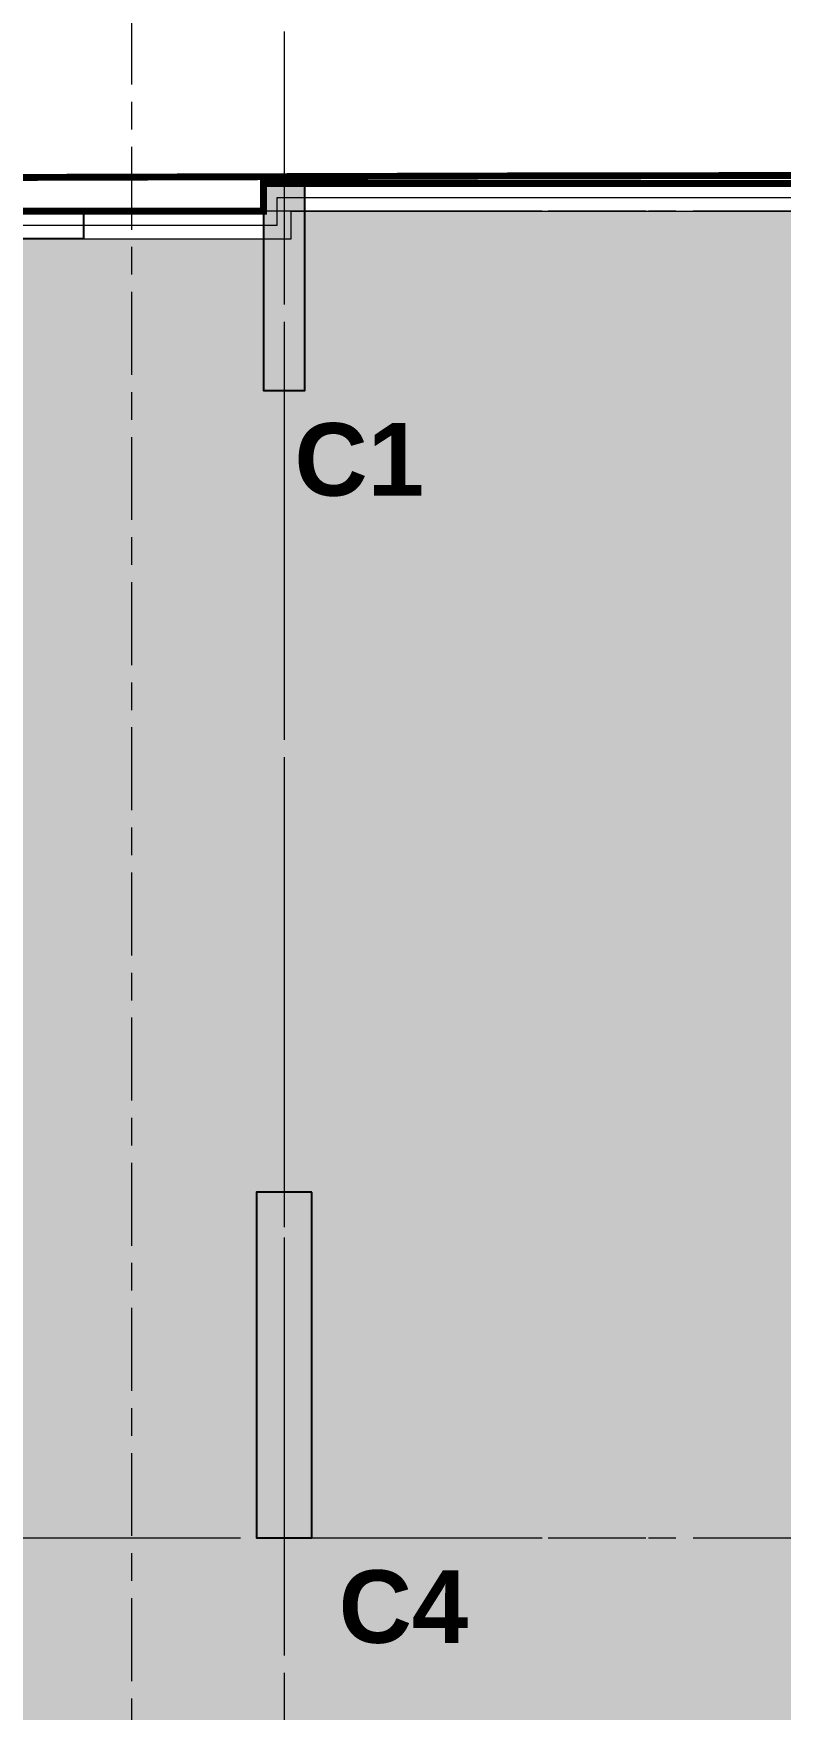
# Model space of a CAD drawing. Header units: millimetres. Extents: x -100356 to 314685, y 446 to 1273965.
# Drawn here: x 40427 to 45830, y 622163 to 634287 of the extents above; entities that cross this region are included whole.
import ezdxf

# ---------------------------------------------------------------- set-up
doc = ezdxf.new("R2010")
doc.units = ezdxf.units.MM
for name, pattern in [('CENTER', [2, 1.25, -0.25, 0.25, -0.25]), ('CENTER2', [28.575, 19.05, -3.175, 3.175, -3.175]), ('Dash', [6, 3, -3]), ('DASHED2', [0.375, 0.25, -0.125]), ('gf$0$CENTER2', [28.575, 19.05, -3.175, 3.175, -3.175]), ('gf$0$Kume - Grid Line', [10.5, 6, -1.25, 2, -1.25]), ('Kume - Grid Line', [10.5, 6, -1.25, 2, -1.25])]:
    doc.linetypes.add(name, pattern=pattern)
for name, color, linetype, lineweight in [('20180330-Ascent Plaza-TP-Ban ve so bo$0$KÍNH', 150, 'Continuous', 9), ('@ color hatch', 7, 'Continuous', 13), ('A-_ANOT----_D', 7, 'Continuous', 5), ('A.Axis', 251, 'CENTER2', 13), ('A.Concrete', 7, 'Continuous', 25), ('A1 - dp$0$TUONG 2', 2, 'Continuous', 25), ('gf$0$A.Axis', 251, 'gf$0$CENTER2', 13), ('GJ', 1, 'Continuous', 13), ('KÍNH', 150, 'Continuous', 9), ('LC.HA', 250, 'Continuous', 9), ('LGI', 250, 'CENTER', 9), ('luoicot', 30, 'Continuous', 13), ('Text 35', 250, 'Continuous', 15)]:
    doc.layers.add(name, color=color, linetype=linetype, lineweight=lineweight)
doc.layers.add('STR', color=7, linetype='Continuous')
doc.styles.add('ARIAL', font='Font - TrueType - Arial Bold.ttf')

# ---------------------------------------------------------------- blocks, each defined once
blk = doc.blocks.new('X-GRID')
at = {"layer": 'LGI', "ltscale": 1500}
for p, q in [((-10000, -7272.6), (-10000, 20900)), ((5008.8, 9600), (-57318.6, 9600)), ((5008.8, 0), (-57318.6, 0))]:
    blk.add_line(p, q, dxfattribs=at)
blk = doc.blocks.new('A$C60262ED2')
at = {"layer": 'LC.HA'}
h = blk.add_hatch(color=256, dxfattribs=at)
h.dxf.hatch_style = 1
h.paths.add_polyline_path([(17559, 51684), (17259, 51684), (17259, 50184), (17559, 50184)])
h = blk.add_hatch(color=256, dxfattribs=at)
h.dxf.hatch_style = 1
h.paths.add_polyline_path([(17609, 44384), (17209, 44384), (17209, 41884), (17609, 41884)])
at = {"layer": 'STR', "ltscale": 1000, "elevation": 0}
for points in [[(17559, 51684), (17259, 51684), (17259, 50184), (17559, 50184)], [(17609, 44384), (17209, 44384), (17209, 41884), (17609, 41884)]]:
    blk.add_lwpolyline(points, close=True, dxfattribs=at)
at = {"rotation": 180}
blk.add_blockref('X-GRID', (7409, 51484, 0), dxfattribs=at)
at = {"layer": 'Text 35', "ltscale": 1000, "style": 'ARIAL'}
for s, p in [('C1', (17483, 49423, 0)), ('C4', (17803, 41124, 0))]:
    blk.add_text(s, height=525, dxfattribs=at).set_placement(p)
blk = doc.blocks.new('column')
at = {"layer": 'luoicot', "ltscale": 0.5}
blk.add_blockref('A$C60262ED2', (-47109, -40384, 0), dxfattribs=at)
blk = doc.blocks.new('grid tower')
at = {"layer": 'A.Axis', "linetype": 'Kume - Grid Line', "lineweight": 9, "ltscale": 100}
for p, q in [((33501, 38386.8, 0), (33501, -18372.7, 0)), ((32399.8, -18372.7), (32399.8, 9799.9)), ((48341.2, -1500.1), (-14918.8, -1500.1)), ((48341.2, -11100.1), (-14918.8, -11100.1))]:
    blk.add_line(p, q, dxfattribs=at)
blk = doc.blocks.new('SITE')
at = {"layer": 'GJ', "color": 2, "linetype": 'DASHED2', "ltscale": 200, "const_width": 50, "elevation": 0}
blk.add_lwpolyline([(-42847, 879), (-42997, 6495), (-42929, 10453), (-42964, 14461), (-42978, 21429), (-50432, 21463), (-51659, 22285), (-51640, 22872), (-51581, 23937), (-51499, 28076), (-51496, 29824), (-50725, 29994), (-51513, 40959), (-52452, 41020), (-52589, 42419), (-48449, 42705), (-47306, 42675), (-44664, 42638), (-38719, 42656), (-35209, 42660)], dxfattribs=at)
blk = doc.blocks.new('gf$0$grid tower-gf')
at = {"layer": 'gf$0$A.Axis', "linetype": 'gf$0$Kume - Grid Line', "lineweight": 9, "ltscale": 100}
for p, q in [((48341.2, -1500.1), (-14918.8, -1500.1)), ((48341.2, -11100.1), (-14918.8, -11100.1))]:
    blk.add_line(p, q, dxfattribs=at)

msp = doc.modelspace()

# ---------------------------------------------------------------- hatches: boundary and pattern name
at = {"layer": '@ color hatch'}
h = msp.add_hatch(color=31, dxfattribs=at)
edge = h.paths.add_edge_path()
edge.add_line((42290.9, 633001.9), (42290.9, 632800.4))
edge.add_line((42290.9, 632800.4), (38141.1, 632804.9))
edge.add_line((38141.1, 632804.9), (38141.1, 630305))
edge.add_line((38141.1, 630305), (39541.1, 630305))
edge.add_line((39541.1, 630305), (39541.1, 625904.9))
edge.add_line((39541.1, 625904.9), (38141.1, 625905.3))
edge.add_line((38141.1, 625905.3), (38141.1, 621702.8))
edge.add_line((38141.1, 621702.8), (32440.7, 621701.9))
edge.add_line((32440.7, 621701.9), (32441.1, 612502))
edge.add_line((32441.1, 612502), (42140.7, 612502))
edge.add_line((42140.7, 612502), (42145.7, 621902))
edge.add_line((42145.7, 621902), (46565.7, 621902))
edge.add_line((46565.7, 621902), (46565.9, 614202.1))
edge.add_line((46565.9, 614202.1), (42398.1, 614202.1))
edge.add_line((42398.1, 614202.1), (42398.1, 612502))
edge.add_line((42398.1, 612502), (43815.9, 612502))
edge.add_line((43815.9, 612502), (43815.9, 608655.1))
edge.add_line((43815.9, 608655.1), (43815.9, 607252))
edge.add_line((43815.9, 607252), (43815.9, 602002))
edge.add_line((43815.9, 602002), (41335.5, 602002.1))
edge.add_line((41335.5, 602002.1), (41339.9, 590802))
edge.add_line((41339.9, 590802), (81540.3, 590804.9))
edge.add_line((81540.3, 590804.9), (81540.5, 596954.9))
edge.add_line((81540.5, 596954.9), (81541, 596955))
edge.add_line((81541, 596955), (81540.9, 605606.3))
edge.add_line((81540.9, 605606.3), (136487.6, 612188.1))
edge.add_line((136487.6, 612188.1), (134542.3, 628433.6))
edge.add_line((134542.3, 628433.6), (131695.4, 627410.8))
edge.add_line((131695.4, 627410.8), (132214.6, 623057))
edge.add_line((132214.6, 623057), (126157.9, 622331.5))
edge.add_line((126157.9, 622331.5), (125805.4, 625294.6))
edge.add_line((125805.4, 625294.6), (118785.3, 622772.5))
edge.add_line((118785.3, 622772.5), (118790.5, 622729.1))
edge.add_line((118790.5, 622729.1), (105873.9, 621172.8))
edge.add_line((105873.9, 621172.8), (105254.3, 626336.7))
edge.add_line((105254.3, 626336.7), (101939.4, 625470.5))
edge.add_line((101939.4, 625470.5), (102649, 622756.7))
edge.add_line((102649, 622756.7), (90071.8, 619468))
edge.add_line((90071.8, 619468), (89361.6, 622184.2))
edge.add_line((89361.6, 622184.2), (87992.1, 621826.4))
edge.add_arc((86677.6, 626857.5), 5200, 187.96459, 284.64287, ccw=False)
edge.add_line((81527.8, 626137), (81224.4, 628305))
edge.add_line((81224.4, 628305), (79894.9, 628305))
edge.add_line((79894.9, 628305), (79894.9, 633005))
edge.add_line((79894.9, 633005), (42290.9, 633001.9))
h.paths.add_polyline_path([(62190.7, 621901.9), (68940.7, 621901.9), (68940.7, 605683.8), (64840.7, 605683.8), (64840.7, 607183.8), (63470.9, 607180.7), (63470.7, 613071.9), (63540.7, 613071.9), (63540.9, 619302), (62190.8, 619302.1)], flags=16)

# ---------------------------------------------------------------- linework, layer by layer
at = {"color": 3, "linetype": 'Dash', "ltscale": 30, "const_width": 50, "elevation": 0}
msp.add_lwpolyline([(136710.4, 612010.3), (81740.8, 605425.8), (81740.2, 590605.1), (41140, 590602), (41135.4, 602202.1), (41139.7, 602202), (41139.8, 612302), (32240.9, 612302), (32240.9, 621902), (34740.9, 621902), (34741.1, 623405.1), (32240.9, 623402), (32240.9, 633002), (42090.9, 633001.9), (42090.9, 633201.9), (80094.9, 633201.9), (80094.9, 628505), (81398.4, 628505), (81725.8, 626164.7, 0.4487796), (87941.6, 622019.9), (110701.8, 627966.7)], format="xyb", dxfattribs=at)
at = {"layer": 'A1 - dp$0$TUONG 2', "ltscale": 0.5, "elevation": 0}
msp.add_lwpolyline([(40791, 632805), (40791, 633005), (34540.9, 633005), (34540.9, 633005), (32241, 633005), (32241, 632805), (34540.9, 632805), (34740.9, 632805), (34740.9, 632805), (37941.1, 632805), (37941.1, 629504.9), (38141.1, 629504.9), (38141.1, 632804.9)], close=True, dxfattribs=at)
at = {"layer": 'KÍNH', "elevation": 0}
for points in [[(136710.4, 612010.3), (81740.8, 605425.8), (81740.2, 590605.1), (41140, 590602), (41135.4, 602202.1), (42141.7, 602202), (42141.7, 602202), (43615.9, 602202), (43615.9, 612302), (32240.9, 612302), (32240.9, 621902), (34740.9, 621902), (34741.1, 623405.1), (32240.9, 623402), (32240.9, 633002), (42090.9, 633001.9), (42090.9, 633201.9), (80094.9, 633201.9), (80094.9, 628505), (81398.4, 628505), (81725.8, 626164.7, 0.4487796), (87941.6, 622019.9), (110701.8, 627966.7)], [(136599.2, 612097.7), (81640.9, 605514.5), (81640.3, 590705.1), (41239.9, 590702), (41235.4, 602102.1), (42241.7, 602102), (42241.7, 602102), (43715.9, 602102), (43715.9, 612402), (32340.9, 612402), (32340.9, 621802), (34840.9, 621802), (34841.1, 623505.2), (32340.9, 623502.1), (32340.9, 632902), (42190.9, 632901.9), (42190.9, 633101.9), (79994.9, 633101.9), (79994.9, 628405), (81311.4, 628405), (81626.8, 626150.8, 0.4487796), (87966.8, 621923.2), (110685.9, 627859.2)], [(136488, 612185.1), (81540.9, 605603.2), (81540.3, 590805.1), (41339.9, 590802), (41335.5, 602002.1), (42341.7, 602002), (42341.7, 602002), (43815.9, 602002), (43815.9, 612502), (32440.9, 612502), (32440.9, 621702), (34940.9, 621702), (34941.1, 623605.3), (32440.9, 623602.2), (32440.9, 632802), (42290.9, 632801.9), (42290.9, 633001.9), (79894.9, 633001.9), (79894.9, 628305), (81224.4, 628305), (81527.8, 626137, 0.4487796), (87992.1, 621826.4), (110670.1, 627751.7)]]:
    msp.add_lwpolyline(points, format="xyb", dxfattribs=at)

# ---------------------------------------------------------------- block references
at = {"layer": '20180330-Ascent Plaza-TP-Ban ve so bo$0$KÍNH', "rotation": 180}
msp.add_blockref('gf$0$grid tower-gf', (74640.7, 621904.9, 0), dxfattribs=at)
at = {"layer": 'A-_ANOT----_D', "rotation": 180}
msp.add_blockref('grid tower', (74640.7, 621905, 0), dxfattribs=at)
at = {"layer": 'A.Concrete'}
for p in [(71940.8, 621905, 0), (71940.7, 621904.9, 0)]:
    msp.add_blockref('column', p, dxfattribs=at)
at = {"layer": 'GJ'}
msp.add_blockref('SITE', (82927, 590602.1, 0), dxfattribs=at)

doc.saveas('drawing.dxf')
